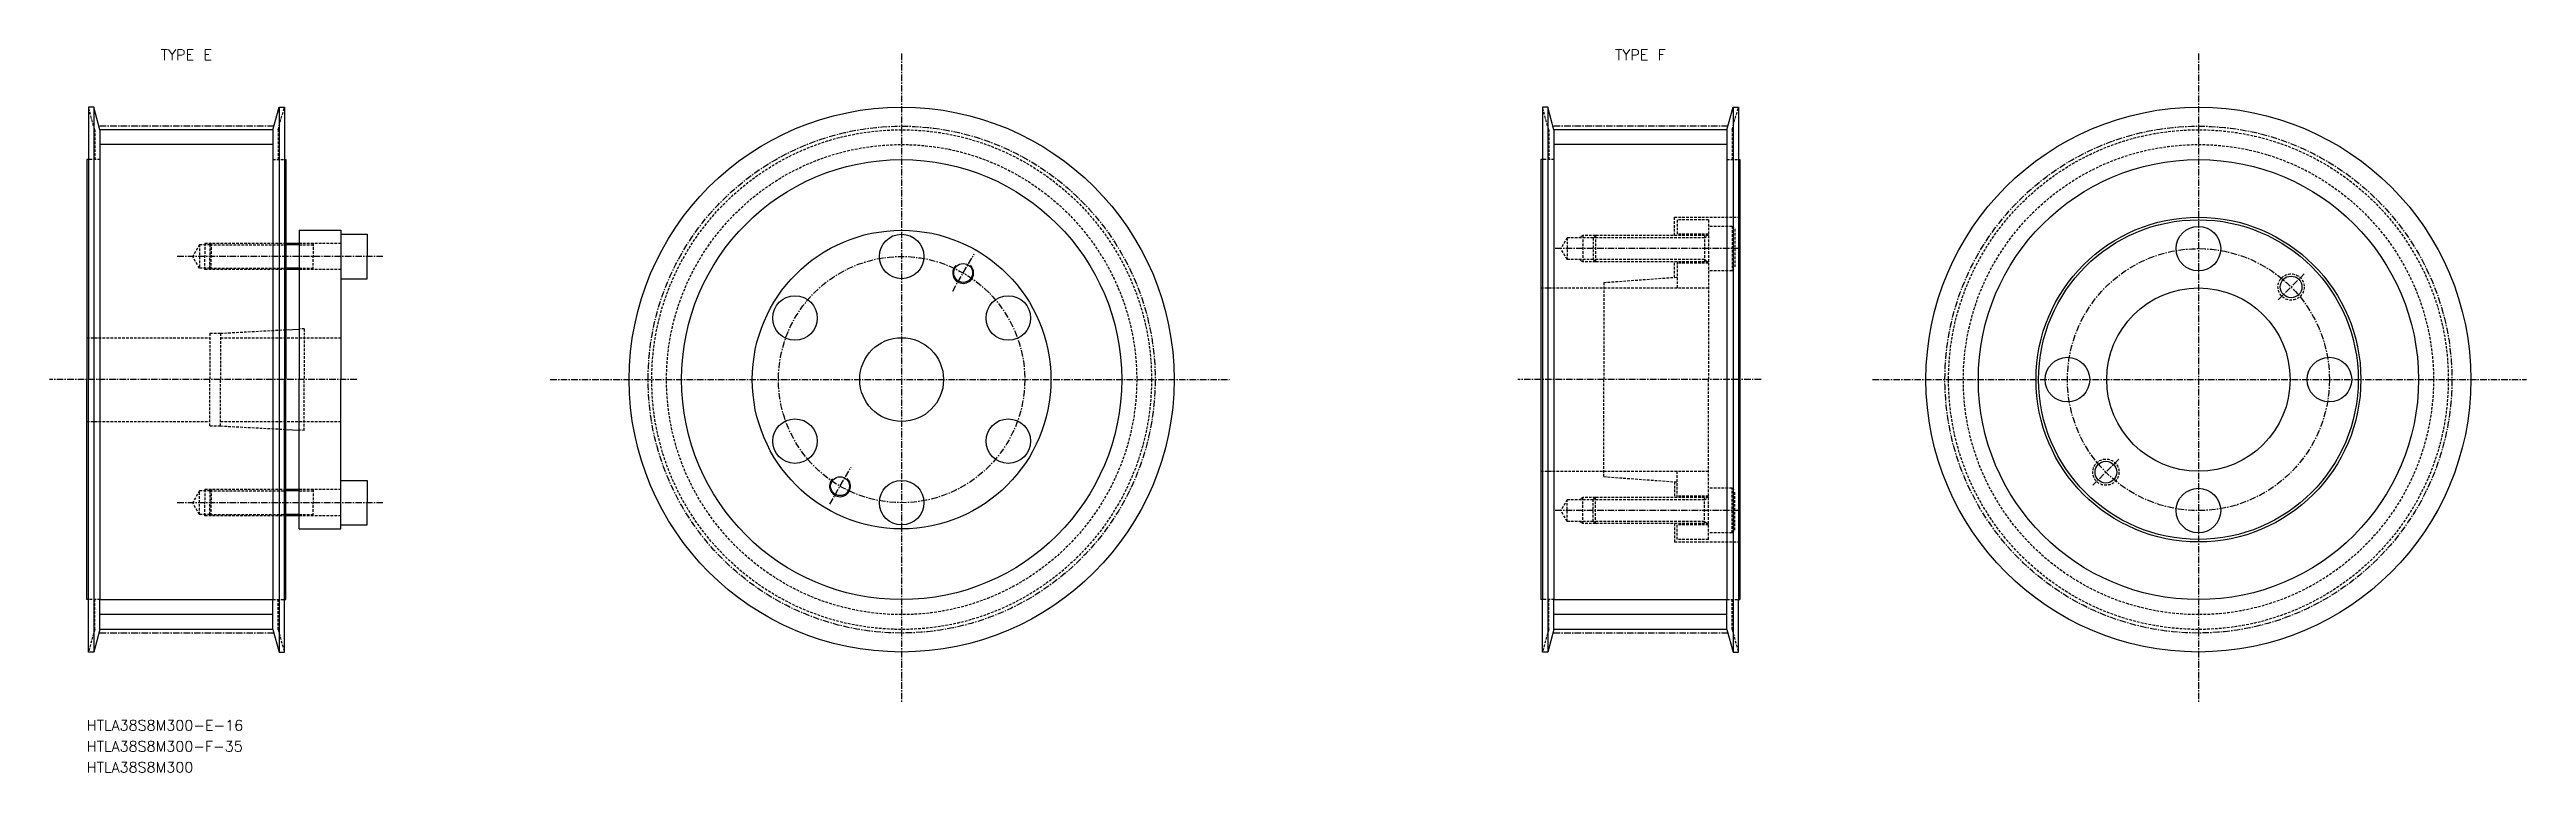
# Model space of a CAD drawing. Extents: x 7284 to 7756, y 14953 to 15091.
import ezdxf
from ezdxf.enums import TextEntityAlignment as Align

# ---------------------------------------------------------------- set-up
doc = ezdxf.new("R2010")
doc.units = 0
doc.linetypes.add('CENTER', pattern=[2, 1.25, -0.25, 0.25, -0.25])
doc.linetypes.add('DASHED', pattern=[0.75, 0.5, -0.25])
doc.layers.get('0').update_dxf_attribs({"linetype": 'CONTINUOUS'})
doc.layers.add('CENTER', color=1, linetype='CENTER')
doc.styles.add('MISUMI', font='txt.shx')

msp = doc.modelspace()

# ---------------------------------------------------------------- linework, layer by layer
at = {"color": 7, "linetype": 'CONTINUOUS'}
for p, q in [((7291.14, 15080.13), (7291.14, 15070.13)), ((7292.14, 15080.13), (7291.14, 15080.13)), ((7292.14, 15080.13), (7292.14, 14976.13)), ((7293.34, 15075.83), (7292.14, 15080.13)), ((7326.34, 15075.83), (7327.54, 15080.13)), ((7327.54, 15080.13), (7327.54, 14976.13)), ((7327.54, 15080.13), (7328.54, 15080.13)), ((7328.54, 15080.13), (7328.54, 15070.13)), ((7568.64, 15080.13), (7568.64, 15070.13)), ((7569.64, 15080.13), (7568.64, 15080.13)), ((7569.64, 15080.13), (7569.64, 14976.13)), ((7570.84, 15075.83), (7569.64, 15080.13)), ((7603.84, 15075.83), (7605.04, 15080.13)), ((7605.04, 15080.13), (7605.04, 14976.13)), ((7605.04, 15080.13), (7606.04, 15080.13)), ((7606.04, 15080.13), (7606.04, 15070.13)), ((7326.34, 15075.83), (7293.34, 15075.83)), ((7293.34, 15075.83), (7293.34, 15070.13)), ((7326.34, 15075.83), (7326.34, 15070.13)), ((7603.84, 15075.83), (7570.84, 15075.83)), ((7570.84, 15075.83), (7570.84, 15070.13)), ((7603.84, 15075.83), (7603.84, 15070.13)), ((7290.84, 15070.13), (7290.84, 15028.13)), ((7291.14, 15070.13), (7290.84, 15070.13)), ((7291.14, 15070.13), (7291.14, 15028.13)), ((7293.34, 15070.13), (7293.34, 14986.13)), ((7326.34, 15070.13), (7326.34, 14986.13)), ((7328.54, 15070.13), (7328.54, 15028.13)), ((7328.54, 15070.13), (7328.84, 15070.13)), ((7328.84, 15070.13), (7328.84, 15028.13)), ((7568.34, 15070.13), (7568.34, 14986.13)), ((7568.64, 15070.13), (7568.34, 15070.13)), ((7568.64, 15070.13), (7568.64, 14986.13)), ((7570.84, 15070.13), (7570.84, 14986.13)), ((7603.84, 15070.13), (7603.84, 14986.13)), ((7606.04, 15070.13), (7606.04, 14986.13)), ((7606.04, 15070.13), (7606.34, 15070.13)), ((7606.34, 15070.13), (7606.34, 14986.13)), ((7331.34, 15056.63), (7339.34, 15056.63)), ((7331.34, 15056.63), (7331.34, 15054.13)), ((7339.34, 15056.63), (7339.34, 15055.88)), ((7331.34, 15054.13), (7328.84, 15054.13)), ((7331.34, 15054.13), (7331.34, 15049.13)), ((7339.34, 15055.88), (7344.34, 15055.88)), ((7339.34, 15055.88), (7339.34, 15047.38)), ((7344.34, 15055.88), (7344.34, 15051.63)), ((7331.34, 15049.13), (7328.84, 15049.13)), ((7331.34, 15049.13), (7331.34, 15028.13)), ((7339.34, 15047.38), (7344.34, 15047.38)), ((7339.34, 15047.38), (7339.34, 15028.13)), ((7344.34, 15047.38), (7344.34, 15051.63)), ((7328.84, 15037.65), (7331.34, 15037.78)), ((7290.84, 14986.13), (7290.84, 15028.13)), ((7291.14, 14986.13), (7291.14, 15028.13)), ((7328.54, 14986.13), (7328.54, 15028.13)), ((7328.84, 14986.13), (7328.84, 15028.13)), ((7331.34, 15007.13), (7331.34, 15028.13)), ((7339.34, 15008.88), (7339.34, 15028.13)), ((7328.84, 15018.62), (7331.34, 15018.49)), ((7331.34, 15007.13), (7328.84, 15007.13)), ((7331.34, 15002.13), (7331.34, 15007.13)), ((7339.34, 15008.88), (7344.34, 15008.88)), ((7339.34, 15000.38), (7339.34, 15008.88)), ((7344.34, 15008.88), (7344.34, 15004.63)), ((7344.34, 15000.38), (7344.34, 15004.63)), ((7331.34, 15002.13), (7328.84, 15002.13)), ((7331.34, 14999.63), (7331.34, 15002.13)), ((7339.34, 15000.38), (7344.34, 15000.38)), ((7339.34, 14999.63), (7339.34, 15000.38)), ((7331.34, 14999.63), (7339.34, 14999.63)), ((7291.14, 14986.13), (7290.84, 14986.13)), ((7291.14, 14976.13), (7291.14, 14986.13)), ((7293.34, 14986.13), (7326.34, 14986.13)), ((7293.34, 14980.44), (7293.34, 14986.13)), ((7326.34, 14980.44), (7326.34, 14986.13)), ((7328.54, 14976.13), (7328.54, 14986.13)), ((7328.54, 14986.13), (7328.84, 14986.13)), ((7568.64, 14986.13), (7568.34, 14986.13)), ((7568.64, 14976.13), (7568.64, 14986.13)), ((7570.84, 14986.13), (7603.84, 14986.13)), ((7570.84, 14980.44), (7570.84, 14986.13)), ((7603.84, 14980.44), (7603.84, 14986.13)), ((7606.04, 14976.13), (7606.04, 14986.13)), ((7606.04, 14986.13), (7606.34, 14986.13)), ((7292.14, 14976.13), (7291.14, 14976.13)), ((7293.34, 14980.44), (7292.14, 14976.13)), ((7326.34, 14980.44), (7293.34, 14980.44)), ((7326.34, 14980.44), (7327.54, 14976.13)), ((7327.54, 14976.13), (7328.54, 14976.13)), ((7569.64, 14976.13), (7568.64, 14976.13)), ((7570.84, 14980.44), (7569.64, 14976.13)), ((7603.84, 14980.44), (7570.84, 14980.44)), ((7603.84, 14980.44), (7605.04, 14976.13)), ((7605.04, 14976.13), (7606.04, 14976.13))]:
    msp.add_line(p, q, dxfattribs=at)
at = {"color": 3, "linetype": 'DASHED'}
for p, q in [((7292.34, 15075.83), (7291.14, 15080.13)), ((7327.34, 15075.83), (7328.54, 15080.13)), ((7569.84, 15075.83), (7568.64, 15080.13)), ((7604.84, 15075.83), (7606.04, 15080.13)), ((7292.34, 15075.83), (7292.34, 15070.13)), ((7327.34, 15075.83), (7327.34, 15070.13)), ((7569.84, 15075.83), (7569.84, 15070.13)), ((7604.84, 15075.83), (7604.84, 15070.13)), ((7293.34, 15070.13), (7291.14, 15070.13)), ((7326.34, 15070.13), (7328.54, 15070.13)), ((7570.84, 15070.13), (7568.64, 15070.13)), ((7603.84, 15070.13), (7606.04, 15070.13)), ((7593.84, 15059.13), (7606.34, 15059.13)), ((7593.84, 15055.63), (7593.84, 15059.13)), ((7600.34, 15058.63), (7594.34, 15058.63)), ((7594.34, 15058.63), (7594.34, 15055.63)), ((7600.34, 15058.63), (7600.34, 15028.13)), ((7604.84, 15057.38), (7600.34, 15057.38)), ((7604.84, 15057.38), (7604.84, 15048.88)), ((7604.84, 15057.38), (7605.34, 15056.88)), ((7605.34, 15056.88), (7605.34, 15049.38)), ((7312.34, 15053.88), (7311.04, 15051.63)), ((7314.34, 15053.88), (7312.34, 15053.88)), ((7312.34, 15053.88), (7312.34, 15049.38)), ((7314.59, 15054.13), (7313.34, 15054.13)), ((7313.34, 15054.13), (7313.34, 15051.63)), ((7314.59, 15054.13), (7314.34, 15053.88)), ((7314.34, 15053.88), (7328.84, 15053.88)), ((7314.34, 15053.88), (7314.34, 15051.63)), ((7328.84, 15054.13), (7314.59, 15054.13)), ((7314.59, 15054.13), (7314.59, 15051.63)), ((7339.34, 15054.13), (7331.34, 15054.13)), ((7331.34, 15053.88), (7334.01, 15053.88)), ((7334.01, 15054.13), (7334.01, 15051.63)), ((7573.34, 15055.2), (7572.15, 15053.13)), ((7573.34, 15051.07), (7572.15, 15053.13)), ((7578.34, 15055.2), (7573.34, 15055.2)), ((7573.34, 15055.2), (7573.34, 15051.07)), ((7576.34, 15055.63), (7575.59, 15055.2)), ((7578.78, 15055.63), (7576.34, 15055.63)), ((7576.34, 15055.63), (7576.34, 15050.63)), ((7578.78, 15055.63), (7578.34, 15055.2)), ((7599.54, 15055.2), (7578.34, 15055.2)), ((7578.34, 15055.2), (7578.34, 15051.07)), ((7600.34, 15055.63), (7578.78, 15055.63)), ((7578.78, 15055.63), (7578.78, 15050.63)), ((7600.34, 15055.88), (7594.34, 15055.88)), ((7599.54, 15055.63), (7599.54, 15050.63)), ((7599.54, 15055.2), (7600.29, 15055.63)), ((7312.34, 15049.38), (7311.04, 15051.63)), ((7314.34, 15049.38), (7312.34, 15049.38)), ((7313.34, 15049.13), (7313.34, 15051.63)), ((7314.59, 15049.13), (7313.34, 15049.13)), ((7314.34, 15049.38), (7314.34, 15051.63)), ((7314.34, 15049.38), (7328.84, 15049.38)), ((7314.59, 15049.13), (7314.34, 15049.38)), ((7314.59, 15049.13), (7314.59, 15051.63)), ((7328.84, 15049.13), (7314.59, 15049.13)), ((7331.34, 15049.38), (7334.01, 15049.38)), ((7339.34, 15049.13), (7331.34, 15049.13)), ((7334.01, 15049.13), (7334.01, 15051.63)), ((7578.34, 15051.07), (7573.34, 15051.07)), ((7576.34, 15050.63), (7575.59, 15051.07)), ((7578.78, 15050.63), (7576.34, 15050.63)), ((7599.54, 15051.07), (7578.34, 15051.07)), ((7578.77, 15050.63), (7578.34, 15051.07)), ((7600.34, 15050.63), (7578.77, 15050.63)), ((7580.34, 15046.66), (7594.34, 15047.68)), ((7593.84, 15047.65), (7593.84, 15050.63)), ((7594.34, 15050.63), (7594.34, 15045.63)), ((7600.34, 15050.38), (7594.34, 15050.38)), ((7599.54, 15051.07), (7600.29, 15050.63)), ((7604.84, 15048.88), (7600.34, 15048.88)), ((7604.84, 15048.88), (7605.34, 15049.38)), ((7568.34, 15045.63), (7600.34, 15045.63)), ((7580.34, 15046.66), (7580.34, 15028.13)), ((7316.34, 15036.98), (7328.84, 15037.65)), ((7332.34, 15037.83), (7331.34, 15037.78)), ((7332.34, 15037.83), (7332.34, 15028.13)), ((7290.84, 15036.13), (7314.34, 15036.13)), ((7314.34, 15036.98), (7314.34, 15028.13)), ((7314.34, 15036.98), (7316.34, 15036.98)), ((7316.34, 15036.98), (7316.34, 15028.13)), ((7316.34, 15036.13), (7339.34, 15036.13)), ((7314.34, 15019.28), (7314.34, 15028.13)), ((7316.34, 15019.28), (7316.34, 15028.13)), ((7332.34, 15018.43), (7332.34, 15028.13)), ((7580.34, 15009.61), (7580.34, 15028.13)), ((7600.34, 14997.63), (7600.34, 15028.13)), ((7290.84, 15020.13), (7314.34, 15020.13)), ((7314.34, 15019.28), (7316.34, 15019.28)), ((7316.34, 15020.13), (7339.34, 15020.13)), ((7316.34, 15019.28), (7328.84, 15018.62)), ((7332.34, 15018.43), (7331.34, 15018.49)), ((7568.34, 15010.63), (7600.34, 15010.63)), ((7580.34, 15009.61), (7594.34, 15008.58)), ((7594.34, 15005.63), (7594.34, 15010.63)), ((7312.34, 15006.88), (7311.04, 15004.63)), ((7312.34, 15002.38), (7311.04, 15004.63)), ((7314.34, 15006.88), (7312.34, 15006.88)), ((7312.34, 15002.38), (7312.34, 15006.88)), ((7314.59, 15007.13), (7313.34, 15007.13)), ((7313.34, 15007.13), (7313.34, 15004.63)), ((7313.34, 15002.13), (7313.34, 15004.63)), ((7314.59, 15007.13), (7314.34, 15006.88)), ((7314.34, 15006.88), (7328.84, 15006.88)), ((7314.34, 15006.88), (7314.34, 15004.63)), ((7314.34, 15002.38), (7314.34, 15004.63)), ((7328.84, 15007.13), (7314.59, 15007.13)), ((7314.59, 15007.13), (7314.59, 15004.63)), ((7314.59, 15002.13), (7314.59, 15004.63)), ((7339.34, 15007.13), (7331.34, 15007.13)), ((7331.34, 15006.88), (7334.01, 15006.88)), ((7334.01, 15007.13), (7334.01, 15004.63)), ((7334.01, 15002.13), (7334.01, 15004.63)), ((7573.34, 15005.2), (7572.15, 15003.13)), ((7573.34, 15001.07), (7573.34, 15005.2)), ((7578.34, 15005.2), (7573.34, 15005.2)), ((7576.34, 15005.63), (7575.59, 15005.2)), ((7578.78, 15005.63), (7576.34, 15005.63)), ((7576.34, 15000.63), (7576.34, 15005.63)), ((7578.77, 15005.63), (7578.34, 15005.2)), ((7599.54, 15005.2), (7578.34, 15005.2)), ((7578.34, 15001.07), (7578.34, 15005.2)), ((7600.34, 15005.63), (7578.77, 15005.63)), ((7578.78, 15000.63), (7578.78, 15005.63)), ((7593.84, 15008.62), (7593.84, 15005.63)), ((7600.34, 15005.88), (7594.34, 15005.88)), ((7599.54, 15000.63), (7599.54, 15005.63)), ((7599.54, 15005.2), (7600.29, 15005.63)), ((7604.84, 15007.38), (7600.34, 15007.38)), ((7604.84, 14998.88), (7604.84, 15007.38)), ((7604.84, 15007.38), (7605.34, 15006.88)), ((7605.34, 14999.38), (7605.34, 15006.88)), ((7314.34, 15002.38), (7312.34, 15002.38)), ((7314.59, 15002.13), (7313.34, 15002.13)), ((7314.34, 15002.38), (7328.84, 15002.38)), ((7314.59, 15002.13), (7314.34, 15002.38)), ((7328.84, 15002.13), (7314.59, 15002.13)), ((7331.34, 15002.38), (7334.01, 15002.38)), ((7339.34, 15002.13), (7331.34, 15002.13)), ((7573.34, 15001.07), (7572.15, 15003.13)), ((7578.34, 15001.07), (7573.34, 15001.07)), ((7576.34, 15000.63), (7575.59, 15001.07)), ((7578.78, 15000.63), (7576.34, 15000.63)), ((7599.54, 15001.07), (7578.34, 15001.07)), ((7578.78, 15000.63), (7578.34, 15001.07)), ((7600.34, 15000.63), (7578.78, 15000.63)), ((7593.84, 15000.63), (7593.84, 14997.13)), ((7594.34, 14997.63), (7594.34, 15000.63)), ((7600.34, 15000.38), (7594.34, 15000.38)), ((7599.54, 15001.07), (7600.29, 15000.63)), ((7593.84, 14997.13), (7606.34, 14997.13)), ((7600.34, 14997.63), (7594.34, 14997.63)), ((7604.84, 14998.88), (7600.34, 14998.88)), ((7604.84, 14998.88), (7605.34, 14999.38)), ((7293.34, 14986.13), (7291.14, 14986.13)), ((7292.34, 14980.44), (7292.34, 14986.13)), ((7326.34, 14986.13), (7328.54, 14986.13)), ((7327.34, 14980.44), (7327.34, 14986.13)), ((7570.84, 14986.13), (7568.64, 14986.13)), ((7569.84, 14980.44), (7569.84, 14986.13)), ((7603.84, 14986.13), (7606.04, 14986.13)), ((7604.84, 14980.44), (7604.84, 14986.13)), ((7292.34, 14980.44), (7291.14, 14976.13)), ((7327.34, 14980.44), (7328.54, 14976.13)), ((7569.84, 14980.44), (7568.64, 14976.13)), ((7604.84, 14980.44), (7606.04, 14976.13))]:
    msp.add_line(p, q, dxfattribs=at)
at = {"color": 3, "linetype": 'CONTINUOUS'}
for p, q in [((7326.34, 15073), (7293.34, 15073)), ((7603.84, 15073), (7570.84, 15073)), ((7331.34, 15053.88), (7328.84, 15053.88)), ((7331.34, 15049.38), (7328.84, 15049.38)), ((7331.34, 15006.88), (7328.84, 15006.88)), ((7331.34, 15002.38), (7328.84, 15002.38)), ((7326.34, 14983.27), (7293.34, 14983.27)), ((7603.84, 14983.27), (7570.84, 14983.27))]:
    msp.add_line(p, q, dxfattribs=at)
at = {"color": 7, "linetype": 'CONTINUOUS'}
for centre, radius in [((7446.34, 15028.13), 52), ((7693.84, 15028.13), 52), ((7446.34, 15028.13), 42), ((7693.84, 15028.13), 42), ((7446.34, 15028.13), 28.5), ((7693.84, 15028.13), 31), ((7693.84, 15028.13), 30.5), ((7693.84, 15053.13), 4.25), ((7446.34, 15051.63), 4.25), ((7458.09, 15048.49), 1.8), ((7711.52, 15045.81), 2.07), ((7425.99, 15039.88), 4.25), ((7466.7, 15039.88), 4.25), ((7693.84, 15028.13), 17.5), ((7446.34, 15028.13), 8), ((7668.84, 15028.13), 4.25), ((7718.84, 15028.13), 4.25), ((7425.99, 15016.38), 4.25), ((7466.7, 15016.38), 4.25), ((7434.59, 15007.78), 1.8), ((7676.17, 15010.46), 2.07), ((7446.34, 15004.63), 4.25), ((7693.84, 15003.13), 4.25)]:
    msp.add_circle(centre, radius, dxfattribs=at)
at = {"color": 3, "linetype": 'DASHED'}
for centre, radius in [((7446.34, 15028.13), 47.69), ((7693.84, 15028.13), 47.69), ((7446.34, 15028.13), 44.87), ((7693.84, 15028.13), 44.87), ((7711.52, 15045.81), 2.5), ((7676.17, 15010.46), 2.5)]:
    msp.add_circle(centre, radius, dxfattribs=at)
at = {"color": 3, "linetype": 'CONTINUOUS'}
for centre in [(7458.09, 15048.49), (7434.59, 15007.78)]:
    msp.add_arc(centre, 2, 135, 47, dxfattribs=at)
at = {"layer": 'CENTER', "color": 1, "linetype": 'CENTER'}
for p, q in [((7446.34, 15090.35), (7446.34, 14966.51)), ((7693.84, 15090.35), (7693.84, 14966.51)), ((7326.54, 15076.52), (7293.15, 15076.52)), ((7604.04, 15076.52), (7570.65, 15076.52)), ((7456.09, 15045.02), (7460.21, 15052.15)), ((7606.34, 15053.13), (7571, 15053.13)), ((7347.34, 15051.63), (7308.04, 15051.63)), ((7709.05, 15043.34), (7714, 15048.29)), ((7342.34, 15028.13), (7283.72, 15028.13)), ((7379.28, 15028.13), (7508.94, 15028.13)), ((7610.39, 15028.13), (7563.94, 15028.13)), ((7631.63, 15028.13), (7756.44, 15028.13)), ((7432.63, 15004.38), (7436.68, 15011.4)), ((7678.64, 15012.93), (7673.69, 15007.98)), ((7347.34, 15004.63), (7308.04, 15004.63)), ((7606.34, 15003.13), (7571, 15003.13)), ((7326.54, 14979.75), (7293.15, 14979.75)), ((7604.04, 14979.75), (7570.65, 14979.75))]:
    msp.add_line(p, q, dxfattribs=at)
for centre, radius in [((7446.34, 15028.13), 48.38), ((7693.84, 15028.13), 48.38), ((7693.84, 15028.13), 25), ((7446.34, 15028.13), 23.5)]:
    msp.add_circle(centre, radius, dxfattribs=at)

# ---------------------------------------------------------------- texts
at = {"color": 7, "linetype": 'CONTINUOUS', "style": 'MISUMI'}
for s, p in [('TYPE E', (7309.84, 15090.13)), ('TYPE F', (7587.34, 15090.13))]:
    msp.add_text(s, height=2, dxfattribs=at).set_placement(p, align=Align.MIDDLE_CENTER)
for s, p in [('HTLA38S8M300-E-16', (7290.84, 14961.13)), ('HTLA38S8M300-F-35', (7290.84, 14957.13)), ('HTLA38S8M300', (7290.84, 14953.13))]:
    msp.add_text(s, height=2, dxfattribs=at).set_placement(p)

doc.saveas('drawing.dxf')
